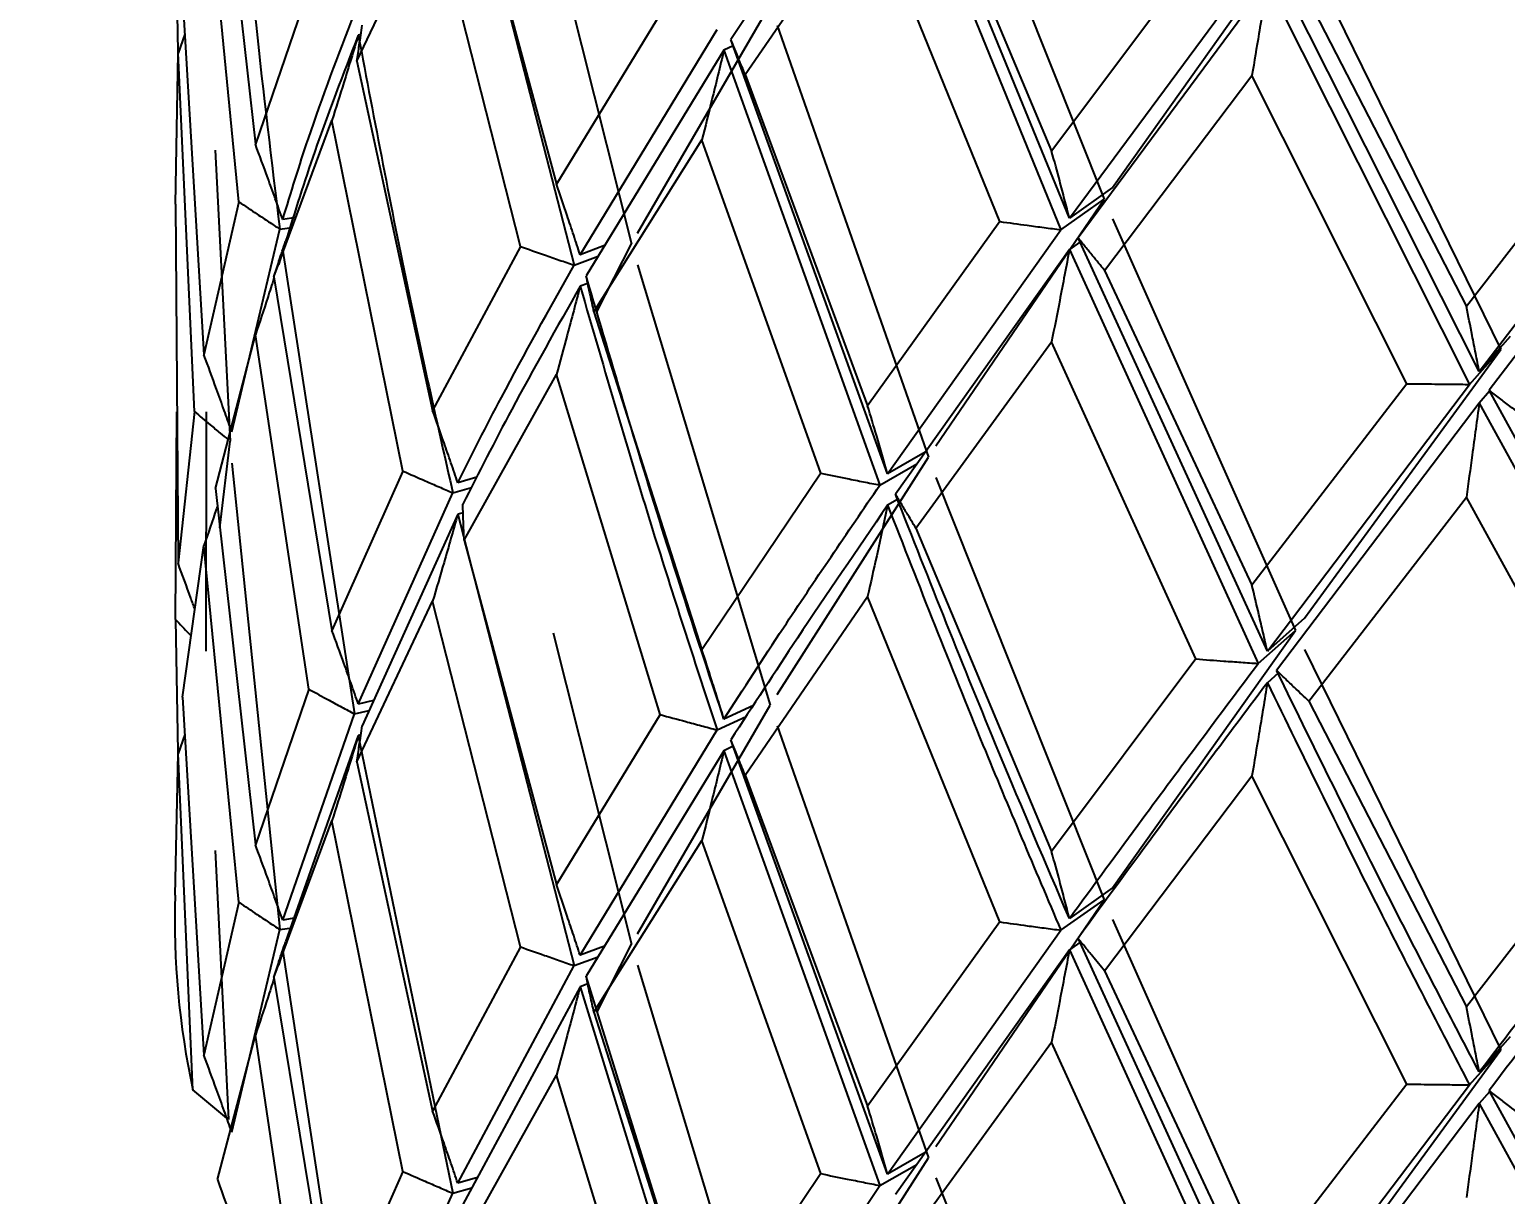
# Model space of a CAD drawing. Extents: x -0.6 to 13.4, y -11.2 to 0.
# Drawn here: x 9.932 to 10.0084, y -5.9623 to -5.9019 of the extents above; entities that cross this region are included whole.
import ezdxf
from ezdxf import colors
from ezdxf.entities.mleader import LeaderData, LeaderLine
from ezdxf.math import Vec2, Vec3

# ---------------------------------------------------------------- set-up
doc = ezdxf.new("R2010")
doc.units = 0
doc.header["$LTSCALE"] = 0.5
doc.header["$MEASUREMENT"] = 0
doc.layers.add('FAB DWG', color=221, linetype='CONTINUOUS')
doc.layers.add('Mounting', color=4, linetype='CONTINUOUS')
doc.styles.get("Standard").update_dxf_attribs({"font": 'arial.ttf'})

msp = doc.modelspace()

# ---------------------------------------------------------------- linework, layer by layer
at = {"layer": 'Mounting', "linetype": 'Continuous', "lineweight": 25, "transparency": 16777216}
for p, q in [((9.978952710503961, -5.888838754127534), (9.987662951502358, -5.91071476444715)), ((9.941640808363204, -5.889404168436101), (9.943711745725736, -5.907866719727977)), ((9.985866510407973, -5.911686335455627), (9.976855745870722, -5.889697857510768)), ((9.954192766531591, -5.890745217462651), (9.960217813396483, -5.914129246178376)), ((9.97645147102756, -5.890282308705522), (9.968334166845011, -5.902431822729866)), ((9.976451471027715, -5.890282308705608), (9.985424029631176, -5.912295154835292)), ((9.977919856063124, -5.891466469449853), (9.984945930018782, -5.908222617694378)), ((9.942856601289037, -5.91085058934361), (9.94104582481404, -5.892356131338843)), ((9.954517880336269, -5.892093369036488), (9.959300430410437, -5.90992897045335)), ((9.948970994698627, -5.903566213887544), (9.952889327317578, -5.895248421167182)), ((9.957441579972382, -5.913160924455568), (9.952889313266226, -5.895248361554664)), ((9.969071977012945, -5.904254933728268), (9.975417073899408, -5.894999082418977)), ((9.982265233774186, -5.911869317677116), (9.975417177584035, -5.89499921138372)), ((9.939572551576688, -5.896192207018856), (9.939705532231514, -5.90401309113939)), ((9.959124391042096, -5.896881102123089), (9.963193325280017, -5.913025612978828)), ((9.988092513326265, -5.91009986024379), (9.997578759905949, -5.896769181173909)), ((9.992419964661778, -5.898243236880376), (9.984945922244421, -5.908222599907162)), ((9.985866510632263, -5.911686335560447), (9.995638500484247, -5.898476221298765)), ((9.998042689787113, -5.897760680797489), (10.0082009296666, -5.918492121447287)), ((10.00708794005047, -5.919640179697595), (9.996595194438271, -5.898834792554609)), ((9.946469887917928, -5.899805741331406), (9.943711744105613, -5.907866707417199)), ((9.9961161026186, -5.899472829127873), (9.986310681177812, -5.912709542926379)), ((9.996116102618785, -5.899472829127944), (10.00658027172668, -5.920306635505412)), ((9.93993781826559, -5.90021471624398), (9.941045852436744, -5.91877330166426)), ((9.963493884876684, -5.912477465205882), (9.970375524080325, -5.900642901745456)), ((9.998273202278725, -5.900437066506456), (10.00642384512204, -5.916272588981059)), ((9.964679812806835, -5.901124537610798), (9.959300456948426, -5.909929062955527)), ((9.940053990304065, -5.902160494411746), (9.939705544845594, -5.903141662703632)), ((9.94917158928925, -5.902181085104658), (9.94903973662501, -5.902210296443087)), ((9.96052737010308, -5.913589129101524), (9.967616128031722, -5.901920165348542)), ((9.970722976299399, -5.901708339028758), (9.978561920558548, -5.924085221649122)), ((9.9679741242537, -5.902993063660972), (9.96083920191353, -5.914681490096541)), ((9.96845545108144, -5.902768109198959), (9.967974124390196, -5.902993063492701)), ((9.9679741242537, -5.902993063660972), (9.97604905784469, -5.925521781868142)), ((9.976451473744774, -5.924938475897349), (9.968334212883363, -5.902431955160623)), ((9.93957254885187, -5.91096237524188), (9.939705540907212, -5.90314159377256)), ((9.940549050299396, -5.921716083746958), (9.939705543079398, -5.903141675961521)), ((9.948970983816011, -5.903566159658951), (9.952889363891458, -5.921665396536341)), ((9.96907196459307, -5.904254898261783), (9.975416970540138, -5.921415497636687)), ((9.987689110759604, -5.914404281966952), (9.99531945478303, -5.904300710466458)), ((10.00333709669809, -5.920269144486497), (9.995319495781516, -5.904300794956484)), ((10.01489773216777, -5.905325800797073), (10.00642383620865, -5.916272572206125)), ((10.00708794030761, -5.919640179773225), (10.0181298323736, -5.90516748702899)), ((10.0186618223577, -5.906102852592483), (10.00759682762727, -5.920605574264158)), ((9.944662947033365, -5.914741301283755), (9.947674044364206, -5.906632910988932)), ((9.951349423552756, -5.924794551007651), (9.947674040299546, -5.906632889214521)), ((9.96124273140768, -5.916539143882432), (9.966837235413905, -5.907644298650737)), ((9.97298463969851, -5.924907756428283), (9.96683721593594, -5.90764424107212)), ((9.941634247089596, -5.908163222692721), (9.942402766453156, -5.92325240608487)), ((9.978952636388144, -5.923495140829658), (9.987662975418132, -5.910714761672978)), ((9.985423985075599, -5.912295186266945), (9.98766593644821, -5.910712623190577)), ((9.988095484332717, -5.910097712426179), (9.985866472768677, -5.911686362347169)), ((9.939572548322715, -5.910962419293469), (9.939705529753326, -5.929557988956788)), ((9.942856597842052, -5.910850560655987), (9.941045845891622, -5.918773219060867)), ((9.942490676508001, -5.922761089889647), (9.944978430358475, -5.912266628803209)), ((9.944978453428561, -5.91226666451071), (9.945617951562625, -5.912169631023417)), ((9.945806147080518, -5.911662851420161), (9.945124804760411, -5.911768217995387)), ((9.982265239246132, -5.911869330540299), (9.975417073899408, -5.921415626207207)), ((9.988092474286432, -5.911733068789559), (9.997578805975493, -5.933058993174342)), ((9.96139862138736, -5.916538920277262), (9.963193383839894, -5.913025616409541)), ((9.976451474290556, -5.924938476212347), (9.98542397634705, -5.912295229942558)), ((9.986411971043324, -5.912930809156478), (9.98586650972915, -5.913319567629358)), ((9.996116104598059, -5.934128996034801), (9.98631073728852, -5.912709669160733)), ((9.945124763077885, -5.913401550225856), (9.944898824090487, -5.91410612313085)), ((9.945162647364938, -5.913395690407128), (9.945124762510304, -5.913401549132104)), ((9.945124763077885, -5.913401550225856), (9.948836567731774, -5.93737633035623)), ((9.957441596790474, -5.913160985518132), (9.952889361049628, -5.92166538449618)), ((9.960217819675563, -5.914129239747751), (9.961456876918533, -5.91366961519266)), ((9.961796333163889, -5.913113518130515), (9.960527393965677, -5.913589119712171)), ((9.985866509618617, -5.913319567812621), (9.976855808749235, -5.925987394272269)), ((9.985866509618617, -5.913319567812621), (9.995638416589927, -5.934765689464101)), ((9.963493808850998, -5.914110594121965), (9.970375527222075, -5.936932957398412)), ((9.987689095601837, -5.914404248173341), (9.99531925021516, -5.930717108664979)), ((9.944662952516666, -5.914741338452245), (9.947674097169013, -5.933050052821599)), ((9.960921955558831, -5.915074554525788), (9.960527355802483, -5.915222451498039)), ((9.961242715335871, -5.916539091288882), (9.966837286112465, -5.934061268725912)), ((9.941640839030441, -5.925694477464802), (9.943711762237626, -5.917740005605623)), ((9.946469928352812, -5.936096016489259), (9.943711772979626, -5.917740087011197)), ((9.977919689927717, -5.927756034334166), (9.984945858650718, -5.918095613998034)), ((9.992419743499383, -5.934532798875978), (9.984945834597426, -5.918095559060035)), ((10.00869591752965, -5.91781880564649), (10.00708791294521, -5.919640210516562)), ((9.998042601881409, -5.932417077327912), (10.00820095712525, -5.918492115556717)), ((10.00658023948711, -5.920306671595498), (10.00820309385112, -5.91848966784238)), ((9.954517915295085, -5.92838348925082), (9.959300491392185, -5.919802342279596)), ((9.964679874205373, -5.937414706695066), (9.959300481967503, -5.919802309807039)), ((10.00333710302668, -5.92026915663385), (9.995319291080108, -5.930717192898427)), ((9.996116105245392, -5.934128996277423), (10.00658021003504, -5.920306717587152)), ((10.00762777179936, -5.920661937912129), (10.00708793960843, -5.921273411939325)), ((10.01866182351289, -5.940759019309255), (10.00759689135801, -5.920605693228879)), ((10.00708793952869, -5.921273412134127), (9.996595270996224, -5.935124320857852)), ((10.00708793952869, -5.921273412134127), (10.01812974065487, -5.941456965847067)), ((9.939572546911464, -5.932481796526289), (9.939649494648407, -5.921722273154657)), ((9.940549046159859, -5.921716019591159), (9.939705532020753, -5.929558075778004)), ((9.941152435698157, -5.921720190708299), (9.941137909404247, -5.934121493491958)), ((9.941869325581678, -5.927731456926495), (9.942402765143868, -5.923252406902677)), ((9.942490677101631, -5.924394325313756), (9.94497845031762, -5.948556179463097)), ((9.970722990606461, -5.93636514936037), (9.97856199678192, -5.924085216903833)), ((9.97604906450698, -5.925521774652495), (9.977966972629673, -5.924425248174018)), ((9.978403109440663, -5.923812098818104), (9.976451494314105, -5.924938464160832)), ((9.951349420837559, -5.924794539510344), (9.947674082175155, -5.933049971524767)), ((9.955175324513917, -5.925113184408119), (9.954192818967925, -5.925402109960729)), ((9.972984661884865, -5.924907815124797), (9.96683728217316, -5.934061257097127)), ((9.978952537683725, -5.925128280344936), (9.987662979305682, -5.947004816899536)), ((9.941640843121192, -5.925694521300329), (9.943711707077668, -5.944156404812489)), ((9.949039743999094, -5.936867356747143), (9.9539350156398, -5.925925038352887)), ((9.953935031140233, -5.925925071720684), (9.9549010023905, -5.92564431022798)), ((9.97697003747416, -5.926272506937764), (9.976451462137646, -5.926571800213551)), ((9.998273007146466, -5.936726653305428), (10.00642376329776, -5.92614559457742)), ((10.01489748407892, -5.941615391257642), (10.00642373572039, -5.926145542771366)), ((9.954192780518383, -5.927035447052049), (9.949245431511358, -5.937991063027766)), ((9.954465421049974, -5.926955270430113), (9.954192779994827, -5.927035446024476)), ((9.954192780518383, -5.927035447052049), (9.960217799705376, -5.950419587516151)), ((9.977919669369157, -5.927755983962626), (9.984945921258245, -5.944512577200015)), ((9.939937801204266, -5.936504277584064), (9.941045834800434, -5.928646237570462)), ((9.94285655265017, -5.947140153187775), (9.94104583576474, -5.928646249802767)), ((9.954517924474885, -5.928383525529867), (9.959300578138041, -5.946219464945997)), ((9.969072012101108, -5.940545013473681), (9.975417073899408, -5.93128887492017)), ((9.982265316019081, -5.948159491243032), (9.975417037476873, -5.931288829802497)), ((9.948971047777192, -5.939856462947446), (9.952889379980363, -5.931538705184806)), ((9.957441625848148, -5.949451234230835), (9.952889392385359, -5.931538757448124)), ((9.939572547862895, -5.932481875916125), (9.939705537128432, -5.940302884107751)), ((9.998043503632317, -5.932416067225461), (9.996116120554774, -5.934128982082612)), ((9.95912446263982, -5.933171380576496), (9.96319337225907, -5.949315769667436)), ((9.988092491954177, -5.946389877181559), (9.997578896530996, -5.933058978312175)), ((9.99563842334426, -5.934765681434584), (9.997579675280875, -5.933058114181634)), ((9.998042484812089, -5.934050229932112), (10.0082009615887, -5.954782170276701)), ((9.992419770084354, -5.934532854614005), (9.984945916393585, -5.944512566105288)), ((9.99666827273792, -5.935271587732743), (9.996116095771313, -5.935762321590531)), ((9.939937799835477, -5.936504241726723), (9.941045830456147, -5.955063002367325)), ((9.946469917647633, -5.936095953233959), (9.943711718290999, -5.944156490815956)), ((9.949832153044213, -5.936691802395544), (9.949039745670646, -5.936867356472007)), ((9.99827298299968, -5.936726605645731), (10.006423835078, -5.952562549627388)), ((9.945124748972361, -5.948057810548633), (9.948836566319017, -5.937376331339152)), ((9.948836566559436, -5.937376331540577), (9.94959815478073, -5.937209977909333)), ((9.964679865156583, -5.937414679540396), (9.959300555350765, -5.946219385940935)), ((9.963493846510104, -5.948767521361361), (9.970375481627698, -5.936932957628343)), ((9.96950337584893, -5.936935256050191), (9.967974169989262, -5.937649950203891)), ((9.960527361476352, -5.949879512573759), (9.967616204977489, -5.938210231352215)), ((9.967616212230809, -5.938210263339769), (9.969126505195689, -5.937511184684766)), ((9.97072305675944, -5.937998571283899), (9.978561965309922, -5.960375327864895)), ((9.94005396787054, -5.938449977446268), (9.939705562819114, -5.939431036590193)), ((9.949039744578599, -5.938500592099871), (9.945273710104033, -5.949192149902089)), ((9.94917157882746, -5.938471387506965), (9.949039655838916, -5.938500614416355)), ((9.94903974457874, -5.938500592100084), (9.953935040170308, -5.962214586314005)), ((9.976451467808815, -5.961228859004166), (9.968334167079163, -5.938721933678551)), ((9.93956013090714, -5.946768731946307), (9.93970552905158, -5.939431158071287)), ((9.94047635475033, -5.956858727263565), (9.939705526287312, -5.939431016745104)), ((9.967974136453137, -5.939283291661894), (9.960839180433368, -5.950971826243617)), ((9.968455488966597, -5.939058324155113), (9.9679741359965, -5.93928329069378)), ((9.967974136453137, -5.939283291661894), (9.97604904792351, -5.961812124638257)), ((9.948971056309077, -5.939856506017279), (9.952889296099414, -5.95795508807754)), ((9.969072024576192, -5.940545048439091), (9.975417162335361, -5.957705971533741)), ((9.987689153582764, -5.950694356986233), (9.995319344118883, -5.940590461490487)), ((10.00333719181869, -5.956559307293347), (9.995319329606133, -5.940590431954476)), ((10.01489751390062, -5.941615443574037), (10.00642382950062, -5.952562539166081)), ((9.944662892049266, -5.951030904495227), (9.947674056766928, -5.942922992248441)), ((9.951349344438214, -5.961084124555398), (9.947674058976034, -5.942923004288247)), ((9.961242809795678, -5.952829384967444), (9.9668373262612, -5.943934547652646)), ((9.972984759252, -5.961198055285493), (9.966837352380395, -5.943934624536254)), ((9.941623793717483, -5.944458549186365), (9.942317517153512, -5.958400083599699)), ((9.988092972413426, -5.94638964243444), (9.985866546654549, -5.947976449334604)), ((9.942856561866833, -5.94714023196083), (9.941045831254428, -5.955063012620073)), ((9.978952586576696, -5.959785202334061), (9.987662922887836, -5.947004823317585)), ((9.985424063437037, -5.948585317543305), (9.987663527576956, -5.947004510262246)), ((9.94580619498116, -5.947952427987815), (9.945124733003667, -5.948057813066228)), ((9.982265304704455, -5.948159465323599), (9.975417073899408, -5.957705861739996)), ((9.988092573646284, -5.94802329013676), (9.99757885914137, -5.969349093450418)), ((9.94249067568532, -5.959050902776482), (9.944978410804978, -5.948556207272759)), ((9.944978408591496, -5.948556232016287), (9.94561799233945, -5.948459185553986)), ((9.97645146768464, -5.9612288589325), (9.985424064747818, -5.948585285916238)), ((9.945124781762104, -5.949690924679587), (9.944898634331508, -5.95039614090156)), ((9.945124781762118, -5.949690924679658), (9.948635915202885, -5.972541350791417)), ((9.945162656930606, -5.949685229255962), (9.94512480145336, -5.949691083438083)), ((9.95744162396197, -5.949451227298141), (9.952889315768559, -5.957955172207662)), ((9.961796265277115, -5.949403923195192), (9.960527363928534, -5.949879510485317)), ((9.96140947922467, -5.952807645849276), (9.963193331436173, -5.949315698651361)), ((9.98586651949752, -5.94960979447427), (9.97685578957406, -5.962277731701477)), ((9.986412007884539, -5.949221015576157), (9.98586651912774, -5.949609793556291)), ((9.985866519497534, -5.94960979447427), (9.995638410872303, -5.971056033182862)), ((9.996116100165267, -5.97041937977059), (9.986310674105681, -5.948999654289864)), ((9.954192767497162, -5.961691709020343), (9.960217798250895, -5.950419588673)), ((9.960217798397522, -5.950419588850949), (9.961456841446335, -5.949959969675788)), ((9.96349388549308, -5.950400856122755), (9.970375451009673, -5.973222709294163)), ((9.944662887198092, -5.951030869015199), (9.947674046814825, -5.969339757912522)), ((9.967974125132812, -5.973939555121731), (9.96083918075415, -5.950971827785949)), ((9.987689168807933, -5.950694390271337), (9.995319477695688, -5.967007557128596)), ((9.960527362947445, -5.951512746238947), (9.954452950812978, -5.962801229506383)), ((9.9609219389218, -5.951364860867059), (9.960527283229297, -5.951512778774145)), ((9.960527362947673, -5.951512746239132), (9.967616233007234, -5.974499776125015)), ((9.961242822395818, -5.952829426755457), (9.96683719213938, -5.970350970079849)), ((9.941748688153893, -5.961495045275385), (9.943711703607207, -5.954029574180069)), ((9.946279725102514, -5.971254607553206), (9.943711689936706, -5.95402943385082)), ((10.00869410543598, -5.954110997951119), (10.00708796624635, -5.955930289788782)), ((9.977919790199152, -5.964046264581668), (9.984945970837785, -5.954385850683792)), ((9.9924198867552, -5.970823081791067), (9.98494600309229, -5.954385924026425)), ((9.998042542802054, -5.968707145437662), (10.00820089681312, -5.95478218404638)), ((10.00658029620966, -5.956596794677594), (10.00820135017047, -5.954781806809535)), ((9.954517823244103, -5.964673101381536), (9.95930052275314, -5.956092400269384)), ((9.96467988123112, -5.973704289329461), (9.959300529118934, -5.956092422457701)), ((10.00333717873272, -5.956559282854073), (9.995319442606387, -5.967007485223647)), ((9.996116100017971, -5.970419379715395), (10.00658030602726, -5.956596762375483)), ((9.942233877965123, -5.958330066573325), (9.940476354478747, -5.956858727032326)), ((10.00762780450042, -5.956952133567412), (10.00708794638855, -5.957563636884828)), ((10.01866182077698, -5.97704940347991), (10.00759681355794, -5.956895686910087)), ((10.00708794665532, -5.957563637764196), (9.996595254302818, -5.971414660462855)), ((10.00708794665532, -5.95756363776421), (10.01812973939067, -5.977747309989354)), ((9.970723035996443, -5.972655061722648), (9.978561912174243, -5.9603753312675)), ((9.978403011455029, -5.960102535038047), (9.976451468988941, -5.961228858292301)), ((9.951349361517316, -5.961084201733343), (9.947674048643577, -5.969339768005923)), ((9.972984737085639, -5.961197996062722), (9.966837219404695, -5.970351051362869)), ((9.976049046537312, -5.961812126136479), (9.977966925291696, -5.96071561657412)), ((9.953934989733796, -5.962214644457831), (9.95492314581439, -5.961927434925357)), ((9.955211140060968, -5.961392236100934), (9.954192752776791, -5.96169171339956)), ((9.96797413558022, -5.973939538716095), (9.976049046490886, -5.961812125970241)), ((9.978952652847553, -5.961418573354919), (9.98766292023123, -5.983294662869426)), ((9.949039742054921, -5.973157169801837), (9.953934997052414, -5.962214619136077))]:
    msp.add_line(p, q, dxfattribs=at)
for centre, radius, start, end in [((9.980798969166202, -5.948110628586335), 0.04126066481152085, 178.1362775436532, 192.2407732703593), ((9.98852721606373, -5.945708926694763), 0.04937035845485593, 198.6477441821433, 211.1599859217877)]:
    msp.add_arc(centre, radius, start, end, dxfattribs=at)
for points, knots in [([(9.942490698793904, -5.888104042732579), (9.942876635879017, -5.892636413589742), (9.943563948582323, -5.900708081709624), (9.944547254243403, -5.908743338908963), (9.944978418035461, -5.91226667056587)], [0, 0, 0, 0, 0.5615160075763395, 0.9999999999999999, 0.9999999999999999, 0.9999999999999999, 0.9999999999999999]), ([(9.996116102618686, -5.89947282912776), (9.996043868757297, -5.899917637698366), (9.995899401033512, -5.900807254845716), (9.995634815513654, -5.902416147572211), (9.99543977845211, -5.903581432119609), (9.995319372736105, -5.904300818061728)], [0, 0, 0, 0, 0.2767522736947592, 0.5535045511952189, 1, 1, 1, 1]), ([(9.945124764593373, -5.911768215524845), (9.945552558011016, -5.910372919040626), (9.94663555556879, -5.906840600350108), (9.948006915443116, -5.903255153853706), (9.948836576286595, -5.901085989785116)], [0, 0, 0, 0, 0.3950086632827662, 1, 1, 1, 1]), ([(9.949039765082489, -5.902210306958992), (9.948257379301978, -5.904226186102974), (9.94686403384084, -5.9078162514204), (9.94575847625606, -5.91135223260379), (9.945273706952435, -5.912902703750206)], [0, 0, 0, 0, 0.5615160075762938, 1, 1, 1, 1]), ([(9.949039765082588, -5.902210306958764), (9.94891595045992, -5.902618350830778), (9.94866832121285, -5.903434438580632), (9.948214789674125, -5.904908699759631), (9.94788046668593, -5.905974750597011), (9.947674069033482, -5.906632887781726)], [0, 0, 0, 0, 0.2767459129381198, 0.5534918298429107, 1, 1, 1, 1]), ([(9.948971034479783, -5.903566163069499), (9.949010139987323, -5.903287406206587), (9.94907332197144, -5.902837024334602), (9.94916581890429, -5.902215267346037), (9.949218904257776, -5.901872258766488), (9.949245447046692, -5.901700753751996)], [0, 0, 0, 0, 0.4481561561068868, 0.7240769120709526, 0.9999999999999999, 0.9999999999999999, 0.9999999999999999, 0.9999999999999999]), ([(9.949039765082674, -5.902210306959276), (9.949881584015216, -5.906668201640585), (9.951380773568488, -5.914607235650593), (9.953156410088468, -5.92247513430307), (9.953934998278854, -5.925925081916191)], [0, 0, 0, 0, 0.5615160075762834, 1, 1, 1, 1]), ([(9.9679741242537, -5.902993063660972), (9.967871052530043, -5.903421847704905), (9.967664909081265, -5.904279415798911), (9.967287373717383, -5.905829590384698), (9.96700907810417, -5.906951585593291), (9.966837274959929, -5.907644238640984)], [0, 0, 0, 0, 0.2767561491701802, 0.5535123023080802, 1, 1, 1, 1]), ([(9.969071998864564, -5.904254896224813), (9.968959934123447, -5.903982807530923), (9.968778872042336, -5.903543196064561), (9.968533928966608, -5.902935365233333), (9.968400755084943, -5.902599669648552), (9.968334167862679, -5.90243182114672)], [0, 0, 0, 0, 0.4481514002254038, 0.7240745338567548, 1, 1, 1, 1]), ([(9.945124766706599, -5.911768208387727), (9.944996661095729, -5.91140740632467), (9.944740449872185, -5.910685802193484), (9.944271201304716, -5.909384589061872), (9.94392529357114, -5.908446101560216), (9.943711744224302, -5.907866717598679)], [0, 0, 0, 0, 0.2767463128874626, 0.5534926296910287, 1, 1, 1, 1]), ([(9.985866510520125, -5.911686335714606), (9.985783044487093, -5.911365211139085), (9.985616112419834, -5.910722961983438), (9.985310390152975, -5.90956712976552), (9.985085030222749, -5.908735820673655), (9.984945906692957, -5.908222620944315)], [0, 0, 0, 0, 0.2767567877841038, 0.553513579501717, 1, 1, 1, 1]), ([(9.960527369892887, -5.913589129467198), (9.96041614141582, -5.91325020515994), (9.96019368446008, -5.912572356540565), (9.959786259107531, -5.911351287241402), (9.95948592502343, -5.910471879645414), (9.959300511812842, -5.909928971615884)], [0, 0, 0, 0, 0.2767477430805187, 0.5534954901096542, 1, 1, 1, 1]), ([(9.942856601778445, -5.910850581348754), (9.943172135678807, -5.911062835382069), (9.94368193797321, -5.911405770303034), (9.944389992274509, -5.911877407261542), (9.944782273650162, -5.912136900799538), (9.944978415166815, -5.912266648116827)], [0, 0, 0, 0, 0.448155518639349, 0.7240765933428487, 1, 1, 1, 1]), ([(9.982265245103434, -5.911869316651888), (9.982736683637597, -5.911933994071248), (9.983498383693075, -5.91203849294088), (9.98455155261442, -5.912179860600148), (9.985133202309655, -5.912256721389397), (9.985424028386504, -5.912295151946452)], [0, 0, 0, 0, 0.4481508116985463, 0.7240742395863099, 1, 1, 1, 1]), ([(9.944662952424622, -5.914741328243096), (9.94475233028058, -5.914466456768565), (9.944896735942578, -5.914022353508017), (9.945101333880842, -5.913409583178534), (9.945216251080964, -5.91307165745566), (9.945273709923839, -5.912902693880241)], [0, 0, 0, 0, 0.4481577159257899, 0.7240776920112219, 1, 1, 1, 1]), ([(9.987689137168175, -5.914404241536019), (9.987481503727452, -5.914151545862936), (9.987146032083885, -5.913743267540909), (9.986687475757932, -5.913178111267484), (9.986436280561236, -5.912865731666216), (9.98631068243202, -5.912709541205416)], [0, 0, 0, 0, 0.4481514002254423, 0.7240745338565826, 1, 1, 1, 1]), ([(9.957441655088331, -5.913160921297163), (9.95785539139014, -5.913306512913834), (9.95852385496903, -5.913541741712237), (9.959449774784687, -5.913864015066181), (9.959961790187279, -5.914040844646863), (9.96021779897039, -5.914129259810807)], [0, 0, 0, 0, 0.4481579668241107, 0.7240778174503372, 1, 1, 1, 1]), ([(9.985866509618617, -5.913319567812621), (9.985783043782533, -5.913759667300255), (9.985616112109156, -5.914639866281831), (9.985310389999512, -5.916231487541879), (9.985085030655426, -5.917384034663584), (9.984945907212378, -5.918095548643635)], [0, 0, 0, 0, 0.2767561491701798, 0.5535123023080801, 1, 1, 1, 1]), ([(9.954192764620018, -5.925402143679705), (9.95493050440109, -5.923936135380586), (9.95679815099895, -5.920224819436172), (9.95892879148009, -5.916426929813909), (9.960217806867973, -5.914129245991617)], [0, 0, 0, 0, 0.3950103739682861, 1, 1, 1, 1]), ([(9.944673595872686, -5.914806053432031), (9.944565975761108, -5.915138577058755), (9.94424932951695, -5.916116947699294), (9.943925510151928, -5.917094661615423), (9.943711748862242, -5.917740075108966)], [0, 0, 0, 0, 0.3398749031706696, 1, 1, 1, 1]), ([(9.960527381366873, -5.915222458736963), (9.959319863160047, -5.917359046260998), (9.957169404286091, -5.921164076756654), (9.955280999479157, -5.924881669611693), (9.954452965188409, -5.926511772623329)], [0, 0, 0, 0, 0.561516530938083, 1, 1, 1, 1]), ([(9.960527381367001, -5.915222458736721), (9.960416154013743, -5.915644760349906), (9.960193699305606, -5.916489363582315), (9.959786274789892, -5.91801585070327), (9.95948593981882, -5.919120400148742), (9.95930052500988, -5.919802304835599)], [0, 0, 0, 0, 0.2767459129382213, 0.5534918298429543, 1, 1, 1, 1]), ([(9.960527381367143, -5.915222458737205), (9.96178829062029, -5.919552801077614), (9.964033835246127, -5.927264678000071), (9.966524198788633, -5.934873799365974), (9.967616183337341, -5.938210277281343)], [0, 0, 0, 0, 0.5615160075762727, 0.9999999999999999, 0.9999999999999999, 0.9999999999999999, 0.9999999999999999]), ([(9.967974144511075, -5.937649964371573), (9.966983188905843, -5.93464763496047), (9.964474495559713, -5.92704696770889), (9.96220949595282, -5.919342576052998), (9.960839190812976, -5.914681485846501)], [0, 0, 0, 0, 0.3950086632827847, 1, 1, 1, 1]), ([(9.961242783350727, -5.91653908750034), (9.96118061413371, -5.916261729691342), (9.961080168576785, -5.915813608242743), (9.960946660657413, -5.915194338997182), (9.960875019537454, -5.914852456017925), (9.960839198826108, -5.914681513805945)], [0, 0, 0, 0, 0.4481561561067565, 0.7240769120707695, 0.9999999999999999, 0.9999999999999999, 0.9999999999999999, 0.9999999999999999]), ([(10.00708794017903, -5.919640179941979), (10.00702772794598, -5.919327770948087), (10.00690730347903, -5.918702952955854), (10.00668675603343, -5.917579044471211), (10.00652418182035, -5.916771267621144), (10.00642381837797, -5.916272595268254)], [0, 0, 0, 0, 0.2767567877842139, 0.5535135795016367, 1, 1, 1, 1]), ([(9.942440908027393, -5.922621390882156), (9.942326447936836, -5.922299337146001), (9.942080973649041, -5.921608651762682), (9.941617849169916, -5.920325309607279), (9.941264175567156, -5.919365698185842), (9.94104583768356, -5.918773288898876)], [0, 0, 0, 0, 0.2505473065704604, 0.5373307092701194, 1, 1, 1, 1]), ([(10.00333711011092, -5.920269141960404), (10.00382154615313, -5.920275835641945), (10.0046042461946, -5.920286650578007), (10.00568532744637, -5.920298553759892), (10.00628195517328, -5.920303939764878), (10.00658027029763, -5.920306632778747)], [0, 0, 0, 0, 0.4481508116982859, 0.7240742395864619, 1, 1, 1, 1]), ([(10.0095556624471, -5.922097831465535), (10.00926153488447, -5.921875572817541), (10.00878631539906, -5.921516471346806), (10.0081341869347, -5.921018689661267), (10.00777594885842, -5.920743278528462), (10.00759682906319, -5.920605572380012)], [0, 0, 0, 0, 0.4481514002254079, 0.7240745338567163, 1, 1, 1, 1]), ([(9.97645147401768, -5.924938476607338), (9.97635769415534, -5.92461198818873), (9.976170134429353, -5.923959011346852), (9.975826622637427, -5.922783494198129), (9.975573402510719, -5.921937665424096), (9.97541707540978, -5.921415487499885)], [0, 0, 0, 0, 0.2767477430805678, 0.553495490109484, 1, 1, 1, 1]), ([(10.00708793952869, -5.921273412134127), (10.00702772743772, -5.921722227182826), (10.00690730325491, -5.922619857286691), (10.00668675592273, -5.924243402263613), (10.00652418213249, -5.925419481565896), (10.00642381875268, -5.92614552291333)], [0, 0, 0, 0, 0.2767561491702312, 0.5535123023081361, 1, 1, 1, 1]), ([(9.940549039239897, -5.921716074235817), (9.940824408931121, -5.921946198663647), (9.941269321418659, -5.92231800876074), (9.941853518231966, -5.922801281952005), (9.942161967090769, -5.92305457509886), (9.942298862546465, -5.923166991403122)], [0, 0, 0, 0, 0.4746087847668978, 0.7668214105034349, 1, 1, 1, 1]), ([(9.954192783865636, -5.925402104790749), (9.954074614403808, -5.925056241873079), (9.95383827547846, -5.924364516032824), (9.953405422847638, -5.923118024724204), (9.953086344468133, -5.922219875548691), (9.952889358471808, -5.92166539482686)], [0, 0, 0, 0, 0.2767463128876693, 0.5534926296911716, 1, 1, 1, 1]), ([(9.951349421105633, -5.924794545085561), (9.95173452249351, -5.924964298299358), (9.95235672369246, -5.925238565431272), (9.953219208293987, -5.925614932865685), (9.953696397562013, -5.925821683963321), (9.953934993204271, -5.92592505994898)], [0, 0, 0, 0, 0.4481555186394065, 0.7240765933428222, 0.9999999999999999, 0.9999999999999999, 0.9999999999999999, 0.9999999999999999]), ([(9.972984731367333, -5.92490774315263), (9.973441874326468, -5.925000506881631), (9.974180468975263, -5.925150382959728), (9.975202250624193, -5.925354507956285), (9.975766778146948, -5.925466034008352), (9.9760490431011, -5.925521797270022)], [0, 0, 0, 0, 0.4481579668240818, 0.7240778174503807, 1, 1, 1, 1]), ([(9.967974134234296, -5.937649957047157), (9.968989567861897, -5.936077611246006), (9.97156022952575, -5.932097076267141), (9.974357019609542, -5.92800029781823), (9.976049053380848, -5.925521782348184)], [0, 0, 0, 0, 0.3950086632827825, 0.9999999999999999, 0.9999999999999999, 0.9999999999999999, 0.9999999999999999]), ([(9.985866528207112, -5.947976466166821), (9.984637596983688, -5.94510879598721), (9.981526446931383, -5.937849030705678), (9.978616369801983, -5.930458561294486), (9.976855798349504, -5.925987391326444)], [0, 0, 0, 0, 0.3950086632827816, 1, 1, 1, 1]), ([(9.977919751762471, -5.92775597105026), (9.977759024914008, -5.927492134206616), (9.977499341768876, -5.927065858310513), (9.977145663933996, -5.92647614194955), (9.976952427401315, -5.926150326555671), (9.976855808726683, -5.925987418170322)], [0, 0, 0, 0, 0.4481561561068909, 0.7240769120709792, 1, 1, 1, 1]), ([(9.941743988685289, -5.926614070545995), (9.941728779009878, -5.926659020716627), (9.941499402525281, -5.927336912377797), (9.941264841185202, -5.92801402956664), (9.94104583332198, -5.928646247939142)], [0, 0, 0, 0, 0.06630878239711763, 1, 1, 1, 1]), ([(9.954517907435687, -5.928383516359915), (9.954506311972366, -5.928103926574025), (9.9544875774599, -5.927652200050801), (9.95446695884118, -5.927028269461488), (9.95445762975244, -5.926683938721126), (9.954452965188352, -5.926511772623442)], [0, 0, 0, 0, 0.4481577159257053, 0.7240776920112981, 1, 1, 1, 1]), ([(9.976451483691633, -5.926571804594246), (9.974871607397574, -5.928877476593826), (9.972058016560013, -5.932983632016757), (9.969469293923908, -5.936972812710096), (9.968334180487162, -5.938722004587007)], [0, 0, 0, 0, 0.561516007576268, 1, 1, 1, 1]), ([(9.976451483691818, -5.926571804593991), (9.976357704777001, -5.927006541970187), (9.976170146946018, -5.927876016728803), (9.975826635859676, -5.929448055906619), (9.975573414985135, -5.930586184273253), (9.97541708653658, -5.931288819244102)], [0, 0, 0, 0, 0.2767459129381838, 0.5534918298428451, 1, 1, 1, 1]), ([(9.976451483692003, -5.92657180459446), (9.978076375480853, -5.930727093078275), (9.980970134103814, -5.93812721779021), (9.98406638383193, -5.945397452939048), (9.985424039774259, -5.94858533467297)], [0, 0, 0, 0, 0.5615160075762916, 1, 1, 1, 1]), ([(9.954192780518383, -5.927035447052049), (9.954074611592759, -5.927450810177334), (9.95383827373982, -5.928281536433843), (9.953405423870208, -5.929782605068098), (9.953086347455965, -5.930868416378033), (9.952889362749957, -5.931538751796495)], [0, 0, 0, 0, 0.2767464391736681, 0.5534928823019778, 1, 1, 1, 1]), ([(9.940577239932153, -5.931969455600822), (9.940506717841217, -5.931771532086032), (9.940219946747348, -5.930966695727946), (9.939926684167702, -5.930163601602231), (9.939705540050326, -5.929558002545505)], [0, 0, 0, 0, 0.2459177108406607, 1, 1, 1, 1]), ([(9.996116104921725, -5.934128996708594), (9.996043872304128, -5.933812578674065), (9.99589940706791, -5.933179742600473), (9.995634821950304, -5.932041112855856), (9.995439782715593, -5.931222475675725), (9.99531937396877, -5.93071708465979)], [0, 0, 0, 0, 0.2767477430805202, 0.5534954901096574, 1, 1, 1, 1]), ([(9.93957259041953, -5.932481819436703), (9.939804494286307, -5.932727383454548), (9.940074026290901, -5.933012792071963), (9.940346381644645, -5.933297305487017), (9.9403844039374, -5.933337025111442)], [0, 0, 0, 0, 0.8603945461867655, 1, 1, 1, 1]), ([(9.949039744030571, -5.936867356668756), (9.948915925288716, -5.936514175826133), (9.948668287803216, -5.935807814135785), (9.948214758468836, -5.934534555702939), (9.94788044372602, -5.933616684595208), (9.947674056896957, -5.933050043394076)], [0, 0, 0, 0, 0.2767548831601485, 0.5535097703086777, 1, 1, 1, 1]), ([(9.967974139372657, -5.937649949020454), (9.96787107063237, -5.937317506501458), (9.967664933150346, -5.936652621458762), (9.967287394193207, -5.935455288831136), (9.967009090424057, -5.934593377098011), (9.966837277011521, -5.934061267897249)], [0, 0, 0, 0, 0.2767463128874574, 0.5534926296911812, 1, 1, 1, 1]), ([(9.98586651551635, -5.947976460235637), (9.98711526865145, -5.946266767951087), (9.990276599658003, -5.941938527982046), (9.9936173122246, -5.937469446143822), (9.995638414385851, -5.934765690348613)], [0, 0, 0, 0, 0.3950086632827838, 0.9999999999999999, 0.9999999999999999, 0.9999999999999999, 0.9999999999999999]), ([(9.992419847714729, -5.934532773717919), (9.992900417990256, -5.93456865538343), (9.993676863578628, -5.934626628508909), (9.994749850299698, -5.934703684010202), (9.99534221738098, -5.934745032368383), (9.995638402173213, -5.934765706634849)], [0, 0, 0, 0, 0.4481579668241341, 0.7240778174501233, 1, 1, 1, 1]), ([(10.0070879556359, -5.955930308383671), (10.00567475898582, -5.953222910747854), (10.00209712441359, -5.946368889842816), (9.99866915409632, -5.939362888949276), (9.99659526175185, -5.93512431910365)], [0, 0, 0, 0, 0.3950086632828078, 1, 1, 1, 1]), ([(9.998273076170477, -5.936726582083566), (9.998020816225093, -5.93648779718562), (9.997613244891298, -5.936101997215673), (9.997054854559423, -5.935567607278031), (9.996748467977739, -5.935272099224036), (9.996595274039535, -5.935124344572657)], [0, 0, 0, 0, 0.4481561561067442, 0.7240769120708054, 1, 1, 1, 1]), ([(9.996116112372889, -5.935762323656704), (9.994232926167172, -5.938278066426022), (9.99087917279185, -5.942758335439507), (9.987703273440218, -5.947097200430576), (9.986310692412971, -5.948999723274454)], [0, 0, 0, 0, 0.5615160075762982, 1, 1, 1, 1]), ([(9.996116112373102, -5.935762323656419), (9.996043880485317, -5.93620713131493), (9.99589941670871, -5.937096746638346), (9.995634832134556, -5.938705673144511), (9.995439792323836, -5.939870993185323), (9.995319382539023, -5.940590415209172)], [0, 0, 0, 0, 0.2767459129382083, 0.5534918298429071, 1, 1, 1, 1]), ([(9.996116112373315, -5.93576232365686), (9.998033971129615, -5.939702707461919), (10.00144947261208, -5.946720109907957), (10.00501628755524, -5.95358616086304), (10.00658027881175, -5.95659681429801)], [0, 0, 0, 0, 0.5615160075762599, 1, 1, 1, 1]), ([(9.946469898214772, -5.936096009477168), (9.946822143752527, -5.936288066394823), (9.947391263896876, -5.936598371136768), (9.948180862350299, -5.93702471466689), (9.948617997624353, -5.937259125676263), (9.948836566185179, -5.937376331676333)], [0, 0, 0, 0, 0.4481514866561741, 0.7240745770975099, 1, 1, 1, 1]), ([(9.964679847377383, -5.937414701931331), (9.96511768547417, -5.937534535303641), (9.96582509239964, -5.937728147869791), (9.966804312585623, -5.937992796748048), (9.967345554285245, -5.93813776941191), (9.96761617627861, -5.938210256050141)], [0, 0, 0, 0, 0.4481555186393376, 0.7240765933428319, 1, 1, 1, 1]), ([(9.94897103185555, -5.939856502193095), (9.949010134701226, -5.939577744499545), (9.949073312872315, -5.939127357808886), (9.94916580531384, -5.938505591687488), (9.949218888917983, -5.938162574813859), (9.94924543083225, -5.937991065652142)], [0, 0, 0, 0, 0.448151146116233, 0.7240744068235581, 1, 1, 1, 1]), ([(9.949039744578656, -5.938500592099686), (9.948915925165991, -5.938908635840463), (9.948668286338872, -5.939724723327814), (9.948214755436666, -5.94119892783614), (9.947880439398872, -5.942264922144503), (9.947674052774317, -5.942923002949001)], [0, 0, 0, 0, 0.276756454026693, 0.5535129119895583, 1, 1, 1, 1]), ([(9.969071991334587, -5.940545042319201), (9.968959929329387, -5.940272953645277), (9.968778873430551, -5.939833346489095), (9.968533939387413, -5.939225524431478), (9.968400771735745, -5.938889837600954), (9.968334187628543, -5.938721993476435)], [0, 0, 0, 0, 0.448157715925963, 0.7240776920116457, 1, 1, 1, 1]), ([(9.967974136453137, -5.939283291661894), (9.967871068180543, -5.939712075124973), (9.967664931633877, -5.940569642057241), (9.967287395085108, -5.942119869058857), (9.967009093030114, -5.943241917587883), (9.966837280743022, -5.943934624380816)], [0, 0, 0, 0, 0.2767464391856332, 0.5534928823258127, 1, 1, 1, 1]), ([(10.0070879410858, -5.955930304104911), (10.0085154372242, -5.954058269458685), (10.01212927223874, -5.949319045182747), (10.01586790211847, -5.944420527572831), (10.0181297408069, -5.94145696685608)], [0, 0, 0, 0, 0.3950086632828207, 1, 1, 1, 1]), ([(10.01866182877589, -5.942392346140281), (10.01655763693225, -5.945149964872314), (10.01281029613476, -5.950060989126001), (10.00918602210891, -5.954812355380312), (10.00759683596442, -5.956895753424973)], [0, 0, 0, 0, 0.5615160075762539, 1, 1, 1, 1]), ([(9.9451247489841, -5.948057810509013), (9.944996641519495, -5.947697009179493), (9.944740426588353, -5.946975406515051), (9.944271184604233, -5.945674225047213), (9.943925284589582, -5.944735768770101), (9.943711744223933, -5.944156415523267)], [0, 0, 0, 0, 0.2767526881813257, 0.5535053804960959, 1, 1, 1, 1]), ([(9.985866521861695, -5.947976451512318), (9.985783058441498, -5.947655324109505), (9.985616131599912, -5.947013069299331), (9.98531040658051, -5.945857183740458), (9.985085040631873, -5.945025824815815), (9.984945908873712, -5.944512577674672)], [0, 0, 0, 0, 0.276746312887457, 0.5534926296911851, 1, 1, 1, 1]), ([(9.960527362455181, -5.949879510870929), (9.960416131401487, -5.949540588243821), (9.96019366929248, -5.94886274298473), (9.959786246756991, -5.947641710239978), (9.959485919193057, -5.946762336790883), (9.95930051410717, -5.94621946184553)], [0, 0, 0, 0, 0.2767548831601684, 0.5535097703087299, 1, 1, 1, 1]), ([(9.942856641195064, -5.947140168087813), (9.943172173679343, -5.947352421940607), (9.943681967721247, -5.947695352557631), (9.94439000722025, -5.948166981402892), (9.944782275132795, -5.948426466981701), (9.944978409918008, -5.948556210319452)], [0, 0, 0, 0, 0.4481631118024477, 0.7240803897627945, 1, 1, 1, 1]), ([(9.982265276999115, -5.948159490473657), (9.982736716179033, -5.948224166719172), (9.983498411753828, -5.948328662934372), (9.98455157090335, -5.948470026861386), (9.985133210175093, -5.948546885112066), (9.985424031039898, -5.948585314399793)], [0, 0, 0, 0, 0.4481555186392768, 0.7240765933430481, 1, 1, 1, 1]), ([(9.944662948803554, -5.951030837578202), (9.9447523248013, -5.95075596502015), (9.944896726260438, -5.950311863701373), (9.945101318047605, -5.949699098812573), (9.94521623088761, -5.949361179545349), (9.945273687550454, -5.949192219197641)], [0, 0, 0, 0, 0.4481631118027894, 0.7240803897629423, 1, 1, 1, 1]), ([(9.957441622699065, -5.949451233784075), (9.957855357602313, -5.949596826018833), (9.95852382559589, -5.94983205816456), (9.95944975592252, -5.950154337026092), (9.959961783283774, -5.950331171446692), (9.960217798046472, -5.950419589030687)], [0, 0, 0, 0, 0.4481514866561858, 0.7240745770974746, 1, 1, 1, 1]), ([(9.985866519497534, -5.949609794474256), (9.985783056456057, -5.950049893002173), (9.985616130371909, -5.95093009006429), (9.985310407302748, -5.952521763870308), (9.985085042742185, -5.953674365019722), (9.98494591189538, -5.954385933748796)], [0, 0, 0, 0, 0.2767464391737177, 0.5534928823021821, 1, 1, 1, 1]), ([(9.987689120816711, -5.950694389079047), (9.987481489916988, -5.950441693105859), (9.98714602564334, -5.950033418271914), (9.986687480968826, -5.949468269517411), (9.986436294819612, -5.949155897743665), (9.986310701214279, -5.948999711196791)], [0, 0, 0, 0, 0.4481577159256891, 0.7240776920113299, 1, 1, 1, 1]), ([(9.944673540425754, -5.951095644313256), (9.944565943131664, -5.951428095629936), (9.9442493188741, -5.952406393013845), (9.943925525844392, -5.953384034072329), (9.943711766247091, -5.954029446850868)], [0, 0, 0, 0, 0.3398264394417754, 1, 1, 1, 1]), ([(9.961242786378264, -5.952829426599479), (9.961180614512685, -5.952552068281975), (9.96108016390113, -5.952103942552625), (9.96094664898574, -5.951484664871046), (9.960875003598943, -5.951142773962644), (9.960839180754135, -5.950971827785921)], [0, 0, 0, 0, 0.4481511461158201, 0.7240744068232218, 1, 1, 1, 1]), ([(9.960527362947559, -5.951512746238748), (9.96041613129124, -5.95193504827229), (9.96019366797701, -5.95277965234537), (9.959786244033083, -5.954306082722354), (9.95948591530582, -5.955410574838467), (9.95930051040365, -5.956092421875184)], [0, 0, 0, 0, 0.2767564540268256, 0.5535129119896068, 1, 1, 1, 1]), ([(10.00708794836083, -5.955930294555387), (10.00702773801267, -5.955617882461382), (10.00690731731551, -5.954993058268954), (10.00668676788422, -5.95386909673077), (10.00652418932948, -5.953061270676372), (10.00642381995115, -5.952562551770896)], [0, 0, 0, 0, 0.2767463128875236, 0.5534926296912916, 1, 1, 1, 1]), ([(9.94243353917956, -5.95889051379902), (9.94232152749423, -5.958575357716185), (9.94207849839917, -5.957891571043561), (9.941617851929976, -5.956615085453677), (9.941264177499946, -5.955655442895264), (9.941045835159954, -5.955063003680024)], [0, 0, 0, 0, 0.2464990516213865, 0.5348231415801459, 1, 1, 1, 1]), ([(10.00333714231211, -5.956559311894026), (10.00382157842078, -5.956566004358521), (10.00460427289327, -5.956576817249768), (10.00568534289785, -5.956588717974412), (10.00628195931456, -5.956594102759212), (10.00658026878348, -5.95659679516298)], [0, 0, 0, 0, 0.4481555186392563, 0.7240765933429325, 1, 1, 1, 1]), ([(10.00955563798877, -5.958387981484108), (10.00926151266118, -5.958165722246292), (10.00878630141123, -5.957806623316984), (10.00813418670792, -5.957308847608871), (10.00777596010121, -5.95703344305899), (10.00759684604098, -5.956895740202171)], [0, 0, 0, 0, 0.4481577159258746, 0.7240776920114483, 1, 1, 1, 1]), ([(9.954192767517739, -5.961691708978762), (9.954074596345947, -5.961345847010776), (9.953838254000587, -5.960654123069645), (9.953405407442489, -5.959407662657071), (9.953086336183205, -5.958509543805974), (9.952889358471467, -5.957955092751504)], [0, 0, 0, 0, 0.2767526881813629, 0.553505380495868, 1, 1, 1, 1]), ([(9.976451467746728, -5.961228858842631), (9.976357685711974, -5.960902372392255), (9.976170121641118, -5.960249399486827), (9.975826612224353, -5.959073918577559), (9.975573397594971, -5.958228123221431), (9.975417077344204, -5.957705977473012)], [0, 0, 0, 0, 0.2767548831600934, 0.5535097703087372, 1, 1, 1, 1]), ([(10.00708794665532, -5.957563637764196), (10.00702773658038, -5.958012451561373), (10.00690731642962, -5.958910079162138), (10.00668676840525, -5.960533676785232), (10.00652419085186, -5.961709810659926), (10.00642382213098, -5.962435907529496)], [0, 0, 0, 0, 0.2767464391736673, 0.5534928823019769, 1, 1, 1, 1]), ([(9.95134947415012, -5.961084126215894), (9.951734574405563, -5.961253879403756), (9.95235676649527, -5.961528143284909), (9.953219234245068, -5.961904504526217), (9.953696407731698, -5.962111249438649), (9.953934995483365, -5.962214622331743)], [0, 0, 0, 0, 0.4481631118024951, 0.7240803897628206, 1, 1, 1, 1]), ([(9.972984695684644, -5.961198059768805), (9.973441837752816, -5.961290824254789), (9.974180438336617, -5.961440703052389), (9.975202232938074, -5.961644832133217), (9.975766774333849, -5.961756361458256), (9.976049046224787, -5.961812126356477)], [0, 0, 0, 0, 0.4481514866563809, 0.7240745770977126, 0.9999999999999999, 0.9999999999999999, 0.9999999999999999, 0.9999999999999999])]:
    msp.add_open_spline(points, degree=3, knots=knots, dxfattribs=at)

# ---------------------------------------------------------------- leaders
at = {"layer": 'FAB DWG', "transparency": 16777216}
ml = msp.add_multileader_mtext('Standard', dxfattribs=at)
ml.set_content('HW00814', color=256)
ml.set_leader_properties()
ml.build(insert=Vec2(0, 0))
ml.multileader.update_dxf_attribs({"dogleg_length": 0.232326799887395, "arrow_head_size": 0.20000000025})
ctx = ml.context
ctx.base_point, ctx.char_height, ctx.arrow_head_size, ctx.landing_gap_size, ctx.plane_origin = Vec3(8.167092375717289, -5.658132274850473), 0.20000000025, 0.20000000025, 0.12000000015, Vec3(11.04861103198171, -6.067995839200606)
ctx.text_align_type = 2
notes = []
notes.append((ctx, [(1, (1, 1, 0), (9.923409875534261, -5.658132274850473), (-1, 0), 0.3097690669037381, [(0, [(10.75354657897829, -6.560342161453036)], 0, [])])]))
ctx.mtext.insert, ctx.mtext.width, ctx.mtext.defined_height, ctx.mtext.alignment, ctx.mtext.flow_direction = Vec3(9.56685590634374, -5.556426954123069), 2.307685319940183, 0.4260202611724038, 3, 5
for ctx, leaders in notes:
    for number, flags, end, landing, length, lines in leaders:
        leader = LeaderData()
        leader.index, (leader.has_last_leader_line, leader.has_dogleg_vector, leader.attachment_direction) = number, flags
        leader.last_leader_point, leader.dogleg_vector, leader.dogleg_length = Vec3(end), Vec3(landing), length
        for number, points, colour, breaks in lines:
            line = LeaderLine()
            line.index, line.vertices, line.color, line.breaks = number, Vec3.list(points), colors.encode_raw_color(colour), breaks
            leader.lines.append(line)
        ctx.leaders.append(leader)

doc.saveas('drawing.dxf')
